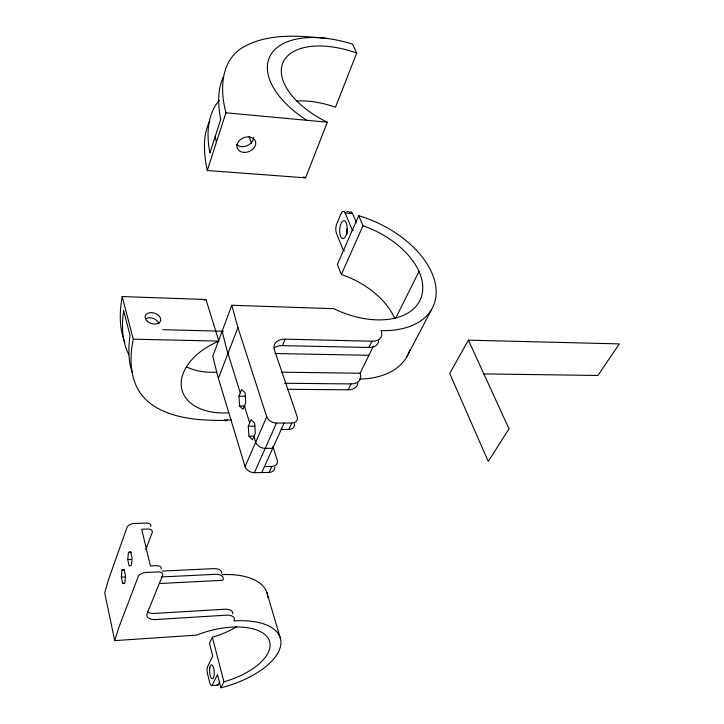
<?xml version="1.0" encoding="UTF-8"?>
<svg xmlns="http://www.w3.org/2000/svg" width="724" height="724" viewBox="0 0 724 724"><rect width="100%" height="100%" fill="white"/><g stroke="black" fill="none" stroke-linecap="round" stroke-linejoin="round"><path stroke-width="1.09" d="M121.324 577.146L122.003 570.132L124.121 569.489L125.551 575.924L124.854 582.983L122.736 583.562L121.324 577.146L124.854 576.974M127.741 559.58L128.447 552.421L130.628 551.67L132.112 558.15L131.388 565.363L129.198 566.041L127.741 559.58L131.325 559.426M228.63 412.798A58.535 37.096 -17.3 0 1 181.425 387.087A58.535 37.096 -17.3 0 1 218.865 341.113L205.996 299.519L122.229 296.568C119.541 311.709 118.962 327.9 124.926 342.38M122.229 296.568L133.252 339.176C128.926 359.873 129.886 384.607 146.32 400.019A92.437 59.712 -17 0 0 156.511 407.639C175.823 418.517 198.629 420.3 220.368 420.427A70.382 44.607 -17.3 0 0 231.354 419.775M220.892 687.8L223.942 681.827A55.983 26.507 -15.5 0 0 268.332 638.604A55.983 26.507 -15.5 0 0 196.566 635.12L114.718 640.622L118.745 627.762L138.293 576.422A6.38 3.376 -13.8 0 1 145.796 572.512L157.968 571.933A6.353 3.349 -14.1 0 1 162.574 575.245L147.126 613.599A12.199 6.163 -14.2 0 0 156.04 619.518L226.06 615.192A11.747 5.792 -15.7 0 1 233.952 620.911A67.314 31.874 -15.5 0 1 280.577 645.853A67.314 31.874 -15.5 0 1 220.892 687.8L217.508 674.623L212.367 684.913A5.385 1.756 86.1 0 1 209.842 682.994L207.517 673.791A5.358 1.747 86.3 0 1 207.688 666.478L212.729 656.089L209.444 643.31L212.349 637.201A54.707 27.422 -15.3 0 0 236.712 626.694M306.849 120.311A85.694 45.404 22.8 0 1 270.848 54.662A85.694 45.404 22.8 0 1 352.525 44.173L356.733 53.087A71.269 37.748 22.8 0 0 282.93 62.716A71.269 37.748 22.8 0 0 327.339 122.211L305.573 177.842L207.272 170.502L225.933 112.79C220.051 90.925 220.241 62.364 241.183 48.418C266.441 32.788 297.908 35.621 326.171 38.336M394.788 318.533A69.169 44.436 24.4 0 0 341.357 274.468L337.357 264.414L358.706 215.698L362.986 225.779A71.694 44.055 24.5 0 1 421.178 297.446A71.694 44.055 24.5 0 1 333.845 308.696L231.816 305.257L212.793 356.19L217.535 375.421L245.074 466.591A7.937 5.792 23.7 0 0 254.396 472.681L269.156 472.419A7.901 5.738 24.4 0 0 274.749 467.233M145.777 549.552L152.23 532.493A6.208 3.439 -13.8 0 0 147.669 529.045L141.714 529.253L150.411 565.969L156.475 565.688A6.335 3.367 -14.1 0 1 161.072 569.019M218.404 378.344L237.915 327.574L231.816 305.257M356.733 53.087L335.465 107.243A68.78 38.526 22.7 0 0 296.451 100.98M238.938 396.2L241.644 389.539L245.056 392.707L245.753 402.635L243.002 409.268L239.608 406.01L238.938 396.2L245.545 396.236M223.363 76.898C217.227 90.192 218.005 105.433 220.684 119.478L209.87 153.117C206.548 135.361 206.783 114.709 219.3 100.355M248.269 426.219L251.074 419.603L254.613 423.024L255.328 433.16L252.477 439.749L248.966 436.237L248.269 426.219L254.975 426.192M274.188 347.963A15.657 10.498 23.4 0 1 282.387 345.62L285.12 339.158L371.973 341.212A15.095 9.674 25.6 0 0 381.086 330.615A86.201 52.988 24.5 0 0 435.377 283.989A86.201 52.988 24.5 0 0 358.706 215.698M245.074 466.591L266.749 416.789L237.915 327.574M341.357 274.468L362.986 225.779M254.396 472.681L276.478 423.069L291.745 423.033A8.226 5.747 24.4 0 0 297.193 416.762L274.55 350.262A15.738 10.489 23.5 0 1 285.12 339.158M261.789 472.546L284.125 423.051M269.156 472.419L271.88 466.455A7.946 5.747 24.4 0 0 277.256 460.165L272.821 446.355M281.238 429.468L288.822 429.432L291.745 423.033M287.537 389.313L348.172 389.793L351.049 383.919A14.616 9.72 25.7 0 0 360.099 373.222L373.43 346.153M282.387 345.62L368.905 347.484L371.973 341.212M395.612 318.352L419.006 271.473M219.68 681.845L218.377 684.415A5.376 1.774 86.1 0 1 217.064 684.976M406.798 356.86L431.703 309.193M209.833 120.899C202.186 136.239 203.942 154.239 207.272 170.502M468.419 340.162L449.704 373.448L488.248 461.45L508.999 428.807L468.419 340.162L619.31 343.9L597.897 375.466L483.379 373.91M211.788 685.592L217.788 685.094M122.736 583.562L124.51 583.472M160.067 583.499L222.874 580.304A11.503 5.955 -15.5 0 0 215.046 574.322L161.57 576.947M122.003 570.132L124.664 570.014M162.058 571.055L213.508 568.63A11.466 5.982 -15.5 0 1 221.689 573.471M128.447 552.421L131.144 552.312M264.486 466.582L271.88 466.455M248.966 436.237L254.558 436.192M239.608 406.01L245.119 406.019M284.55 383.267L351.049 383.919M281.437 372.172L360.099 373.222M274.776 353.502L368.923 355.303M133.252 339.176L218.865 341.113M162.701 329.682L223.49 331.248M346.859 211.553L348.687 211.67M344.479 250.857L343.438 250.549L336.47 233.345A6.806 2.815 -86.3 0 1 336.769 223.779L341.094 213.616A6.86 2.86 -86.1 0 1 345.167 213.019L352.516 213.499L356.407 222.748M225.933 112.79L327.339 122.211M353.384 230.567L352.335 230.25L345.167 213.019M128.818 354.642C121.867 341.113 121.532 325.284 123.623 310.515L130.012 335.339L128.917 345.773L128.899 355.339L129.931 364.082L131.985 372.009M249.165 136.809L251.527 143.144M272.45 447.441L272.731 448.31L265.21 448.382A8.1 5.801 23.8 0 1 255.69 442.192L253.898 436.463M240.287 392.879L226.639 349.077L222.123 331.212M244.368 405.956L249.671 422.916M266.812 592.277L280.034 637.274M212.349 637.201L223.942 681.827M216.422 142.194L215.218 136.483M114.718 640.622L104.69 592.847L108.491 579.698L127.044 527.344A6.217 3.466 -13.4 0 1 134.329 523.47L146.239 523.081A6.19 3.448 -13.8 0 1 150.791 526.547M305.573 177.842A68.78 38.526 22.7 0 1 303.618 176.864M253.635 137.578A9.702 7.412 -21.6 0 1 246.993 145.796A9.702 7.412 -21.6 0 1 236.495 144.456M276.478 423.069A8.272 5.801 23.8 0 1 266.749 416.789M347.185 233.997A8.887 3.756 -86.3 0 1 347.122 228.712M409.865 349.828A83.17 53.44 24.4 0 1 359.195 379.086M349.348 212.521A6.842 2.878 -86 0 1 352.516 213.499M378.679 340.85A15.023 9.684 25.6 0 1 368.905 347.484M357.801 383.041A14.543 9.729 25.7 0 1 348.172 389.793M294.415 423.712A8.19 5.747 24.4 0 1 288.822 429.432M227.128 419.594A5.575 1.937 89.9 0 1 224.657 419.694M216.349 372.181A57.142 37.675 -17.3 0 1 186.873 366.996M204.295 300.261A57.142 37.675 -17.3 0 1 205.996 299.519M145.814 318.605A8.036 5.412 18.3 0 1 153.56 318.596A8.036 5.412 18.3 0 1 158.936 323.719M232.721 613.852A11.711 5.81 -15.6 0 0 224.458 609.246L154.619 613.427A12.163 6.19 -14.2 0 1 147.243 611.979M222.358 574.594A65.775 32.978 -15.3 0 1 267.753 597.562M244.124 152.411A9.738 7.412 -21.5 0 0 255.391 141.099A9.738 7.412 -21.5 0 0 239.463 140.447A9.738 7.412 -21.5 0 0 244.124 152.411M346.316 234.449A8.914 3.72 -86.3 0 0 344.081 220.757A8.914 3.72 -86.3 0 0 339.9 233.725A8.914 3.72 -86.3 0 0 346.316 234.449M146.746 320.696A8.064 5.412 18.4 0 0 160.194 321.709A8.064 5.412 18.4 0 0 151.859 312.65A8.064 5.412 18.4 0 0 146.746 320.696M209.761 668.044A7.005 2.29 86.2 0 0 212.222 678.804A7.005 2.29 86.2 0 0 213.77 668.596A7.005 2.29 86.2 0 0 209.761 668.044"/></g></svg>
